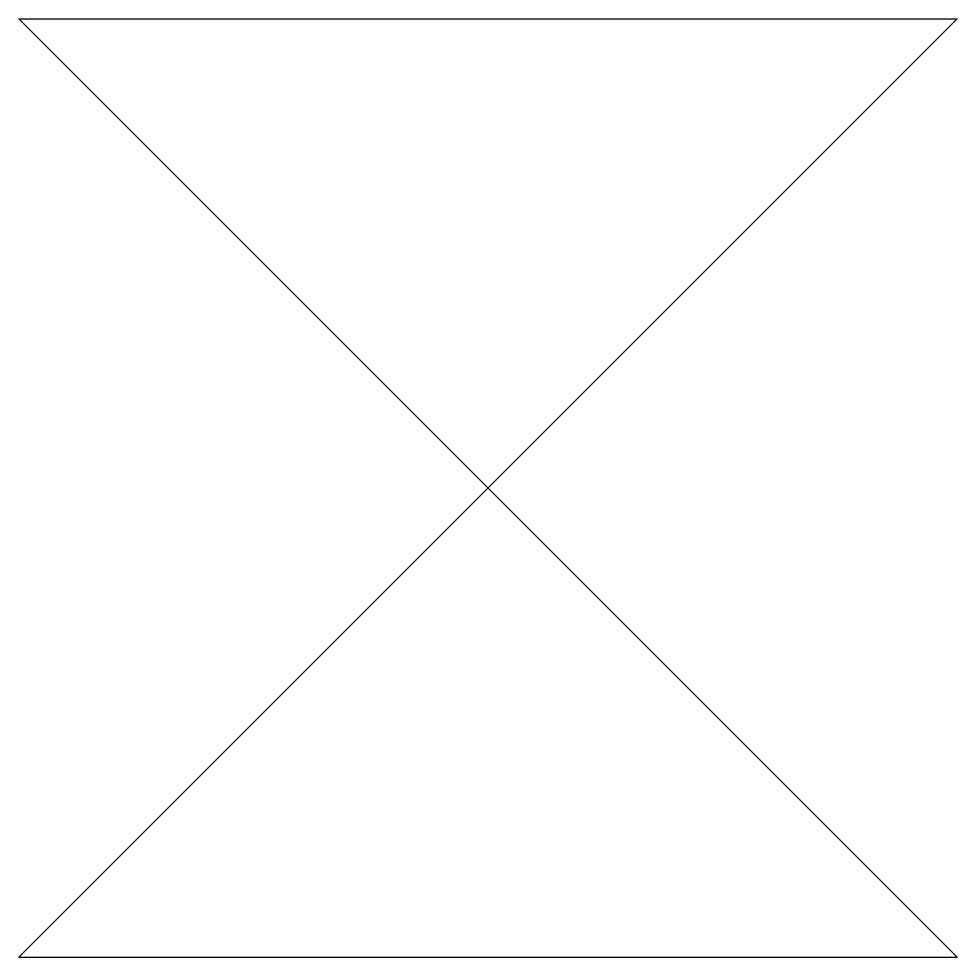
# Model space of a CAD drawing. Header units: millimetres. Extents: x 100 to 200, y 100 to 200.
import ezdxf

# ---------------------------------------------------------------- set-up
doc = ezdxf.new("R2010")
doc.units = ezdxf.units.MM
doc.header["$LTSCALE"] = 10
doc.layers.add('A-Walls', color=7, linetype='Continuous')

msp = doc.modelspace()

# ---------------------------------------------------------------- linework, layer by layer
at = {"layer": 'A-Walls'}
msp.add_lwpolyline([(100, 100), (200, 100), (100, 200), (200, 200)], close=True, dxfattribs=at)

doc.saveas('drawing.dxf')
